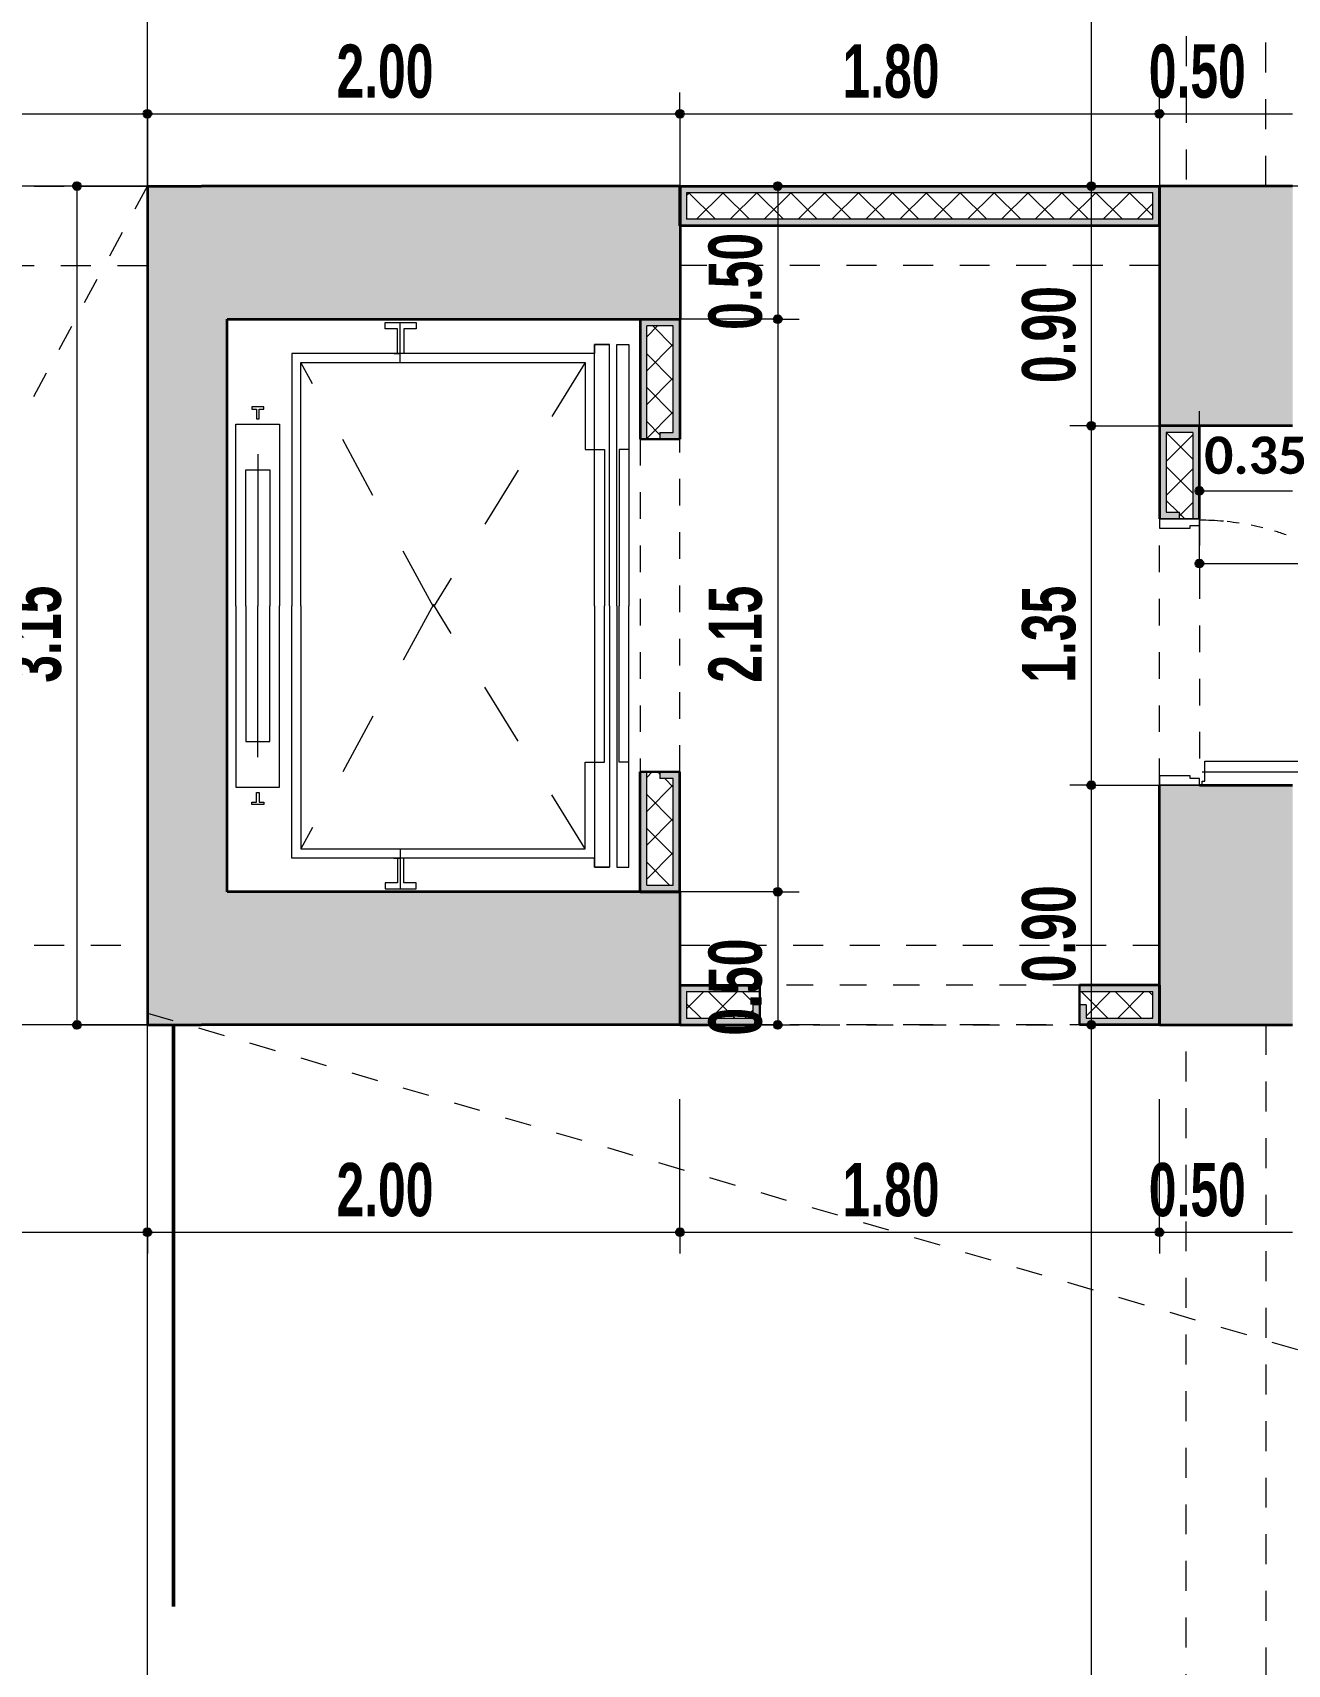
# Model space of a CAD drawing. Header units: metres. Extents: x -144 to 1000, y -717 to 29.
# Drawn here: x 318.97 to 323.68, y -562.83 to -556.7 of the extents above; entities that cross this region are included whole.
import ezdxf

# ---------------------------------------------------------------- set-up
doc = ezdxf.new("R2010")
doc.units = ezdxf.units.M
for name, pattern in [('Basculante', [0.11625, 0.075, -0.04125]), ('basculante modificado', [0.18, 0.1125, -0.0675]), ('IMPORT-LIFT01$0$HIDDEN-Z', [225, 150, -75]), ('Trazo', [0.45, 0.225, -0.225]), ('Trazo_2_', [0.47625, 0.238125, -0.238125])]:
    doc.linetypes.add(name, pattern=pattern)
doc.layers.get('0').update_dxf_attribs({"color": 1})
for name, color, linetype, lineweight in [('A-ANNO-DIMS', 1, 'Continuous', 9), ('A-DETL', 1, 'Continuous', 9), ('A-DETL-GENF', 1, 'Continuous', 9), ('A-DETL-GENF-HDLN', 1, 'Trazo_2_', 9), ('A-DETL-MEDM', 1, 'Continuous', 30), ('A-DOOR', 1, 'Continuous', 9), ('A-DOOR-FRAM', 1, 'Continuous', 9), ('A-DOOR-HDLN', 1, 'Trazo', 20), ('A-FLOR', 2, 'Continuous', 9), ('A-FLOR-PATT', 8, 'Continuous', 50), ('A-WALL', 4, 'Continuous', 9), ('S-COLS', 7, 'Continuous', 9)]:
    doc.layers.add(name, color=color, linetype=linetype, lineweight=lineweight)
doc.layers.add('A-WALL-PATT', color=7, linetype='Continuous', lineweight=35, true_color=0x9c9c9c)
doc.styles.add('Britannic Bold_B_3', font='', dxfattribs={"width": 0.7})
doc.styles.add('Calibri_B_5', font='calibrib.ttf', dxfattribs={"height": 0.66})
doc.styles.get('Britannic Bold_B_3').set_extended_font_data('Britannic Bold', bold=True)

# ---------------------------------------------------------------- blocks, each defined once
blk = doc.blocks.new('R')
at = {"layer": 'A-ANNO-DIMS', "lineweight": 25, "true_color": 0x00592d}
h = blk.add_hatch(color=118, dxfattribs=at)
edge = h.paths.add_edge_path()
edge.add_arc((313.1679, -494.0374), 0.015, 0, 360)
h = blk.add_hatch(color=118, dxfattribs=at)
edge = h.paths.add_edge_path()
edge.add_arc((313.1679, -494.0374), 0.015, 0, 360)
h = blk.add_hatch(color=118, dxfattribs=at)
edge = h.paths.add_edge_path()
edge.add_arc((315.1677, -494.0374), 0.015, 0, 360)
h = blk.add_hatch(color=118, dxfattribs=at)
edge = h.paths.add_edge_path()
edge.add_arc((315.1677, -494.0374), 0.015, 0, 360)
h = blk.add_hatch(color=118, dxfattribs=at)
edge = h.paths.add_edge_path()
edge.add_arc((316.9682, -494.0374), 0.015, 0, 360)
h = blk.add_hatch(color=118, dxfattribs=at)
edge = h.paths.add_edge_path()
edge.add_arc((316.9682, -494.0374), 0.015, 0, 360)
h = blk.add_hatch(color=118, dxfattribs=at)
edge = h.paths.add_edge_path()
edge.add_arc((312.903, -494.3088), 0.015, 0, 360)
h = blk.add_hatch(color=118, dxfattribs=at)
edge = h.paths.add_edge_path()
edge.add_arc((315.5349, -494.3088), 0.015, 0, 360)
h = blk.add_hatch(color=118, dxfattribs=at)
edge = h.paths.add_edge_path()
edge.add_arc((316.7122, -494.3088), 0.015, 0, 360)
h = blk.add_hatch(color=118, dxfattribs=at)
edge = h.paths.add_edge_path()
edge.add_arc((316.7122, -494.3088), 0.015, 0, 360)
h = blk.add_hatch(color=118, dxfattribs=at)
edge = h.paths.add_edge_path()
edge.add_arc((315.5349, -494.8088), 0.015, 0, 360)
h = blk.add_hatch(color=118, dxfattribs=at)
edge = h.paths.add_edge_path()
edge.add_arc((315.5349, -494.8088), 0.015, 0, 360)
h = blk.add_hatch(color=118, dxfattribs=at)
edge = h.paths.add_edge_path()
edge.add_arc((316.7122, -495.2088), 0.015, 0, 360)
h = blk.add_hatch(color=118, dxfattribs=at)
edge = h.paths.add_edge_path()
edge.add_arc((316.7122, -495.2088), 0.015, 0, 360)
at = {"layer": 'A-ANNO-DIMS', "lineweight": 25}
h = blk.add_hatch(color=256, dxfattribs=at)
edge = h.paths.add_edge_path()
edge.add_arc((317.1181, -495.4536), 0.015, 0, 360)
h = blk.add_hatch(color=256, dxfattribs=at)
edge = h.paths.add_edge_path()
edge.add_arc((317.1181, -495.7263), 0.015, 0, 360)
at = {"layer": 'A-ANNO-DIMS', "lineweight": 25, "true_color": 0x00592d}
h = blk.add_hatch(color=118, dxfattribs=at)
edge = h.paths.add_edge_path()
edge.add_arc((316.7122, -496.5588), 0.015, 0, 360)
h = blk.add_hatch(color=118, dxfattribs=at)
edge = h.paths.add_edge_path()
edge.add_arc((316.7122, -496.5588), 0.015, 0, 360)
h = blk.add_hatch(color=118, dxfattribs=at)
edge = h.paths.add_edge_path()
edge.add_arc((315.5349, -496.9588), 0.015, 0, 360)
h = blk.add_hatch(color=118, dxfattribs=at)
edge = h.paths.add_edge_path()
edge.add_arc((315.5349, -496.9588), 0.015, 0, 360)
h = blk.add_hatch(color=118, dxfattribs=at)
edge = h.paths.add_edge_path()
edge.add_arc((312.903, -497.4588), 0.015, 0, 360)
h = blk.add_hatch(color=118, dxfattribs=at)
edge = h.paths.add_edge_path()
edge.add_arc((315.5349, -497.4588), 0.015, 0, 360)
h = blk.add_hatch(color=118, dxfattribs=at)
edge = h.paths.add_edge_path()
edge.add_arc((316.7122, -497.4588), 0.015, 0, 360)
h = blk.add_hatch(color=118, dxfattribs=at)
edge = h.paths.add_edge_path()
edge.add_arc((316.7122, -497.4588), 0.015, 0, 360)
h = blk.add_hatch(color=118, dxfattribs=at)
edge = h.paths.add_edge_path()
edge.add_arc((313.1679, -498.2371), 0.015, 0, 360)
h = blk.add_hatch(color=118, dxfattribs=at)
edge = h.paths.add_edge_path()
edge.add_arc((313.1679, -498.2371), 0.015, 0, 360)
h = blk.add_hatch(color=118, dxfattribs=at)
edge = h.paths.add_edge_path()
edge.add_arc((315.1677, -498.2371), 0.015, 0, 360)
h = blk.add_hatch(color=118, dxfattribs=at)
edge = h.paths.add_edge_path()
edge.add_arc((315.1677, -498.2371), 0.015, 0, 360)
h = blk.add_hatch(color=118, dxfattribs=at)
edge = h.paths.add_edge_path()
edge.add_arc((316.9682, -498.2371), 0.015, 0, 360)
h = blk.add_hatch(color=118, dxfattribs=at)
edge = h.paths.add_edge_path()
edge.add_arc((316.9682, -498.2371), 0.015, 0, 360)
at = {"layer": 'A-WALL-PATT', "true_color": 0x747474}
for points in [[(316.9681, -494.4338), (316.9681, -494.3088), (315.1682, -494.3093), (315.1682, -494.4338), (315.1927, -494.4338), (315.1927, -494.3338), (316.9431, -494.3338), (316.9431, -494.4338)], [(316.9431, -494.4588), (316.9681, -494.4588), (316.9681, -494.4338), (315.1682, -494.4338), (315.1682, -494.4588), (315.1927, -494.4588)], [(316.9681, -495.5588), (317.0431, -495.5588), (317.0431, -495.5338), (316.9931, -495.5338), (316.9931, -495.2338), (317.0931, -495.2338), (317.0931, -495.2088), (316.9681, -495.2088), (316.9681, -495.5338)], [(317.1181, -495.5588), (317.1181, -495.2088), (317.0931, -495.2088), (317.0931, -495.5588)]]:
    blk.add_hatch(color=8, dxfattribs=at).paths.add_polyline_path(points)
h = blk.add_hatch(color=8, dxfattribs=at)
h.paths.add_polyline_path([(315.0177, -496.9588), (315.0427, -496.9588), (315.0427, -496.5088), (315.0177, -496.5088), (315.0177, -496.9338)])
h.paths.add_polyline_path([(315.0177, -495.2588), (315.0427, -495.2588), (315.0427, -494.8088), (315.0177, -494.8088), (315.0177, -495.2542)])
h = blk.add_hatch(color=8, dxfattribs=at)
h.paths.add_polyline_path([(315.0427, -496.9588), (315.1677, -496.9588), (315.1677, -496.5088), (315.0927, -496.5088), (315.0927, -496.5338), (315.1427, -496.5338), (315.1427, -496.9338), (315.0427, -496.9338)])
h.paths.add_polyline_path([(315.1427, -495.2588), (315.1677, -495.2588), (315.1677, -494.8088), (315.0427, -494.8088), (315.0427, -494.8338), (315.1427, -494.8338), (315.1427, -495.2338), (315.0927, -495.2338), (315.0927, -495.2588), (315.1204, -495.2588)])
h = blk.add_hatch(color=8, dxfattribs=at)
h.paths.add_polyline_path([(316.9431, -497.3338), (316.968, -497.3338), (316.968, -497.3088), (316.6677, -497.3088), (316.6677, -497.3338), (316.6927, -497.3338)])
h.paths.add_polyline_path([(315.4677, -497.3338), (315.4677, -497.3088), (315.168, -497.3091), (315.168, -497.3338), (315.4427, -497.3338)])
h = blk.add_hatch(color=8, dxfattribs=at)
h.paths.add_polyline_path([(316.968, -497.4588), (316.968, -497.3338), (316.9431, -497.3338), (316.9431, -497.4338), (316.6927, -497.4338), (316.6927, -497.3838), (316.6677, -497.3838), (316.6677, -497.4588)])
h.paths.add_polyline_path([(315.168, -497.4588), (315.4677, -497.4578), (315.4677, -497.3838), (315.4427, -497.3838), (315.4427, -497.4338), (315.1927, -497.4338), (315.1927, -497.3338), (315.168, -497.3338), (315.168, -497.4587)])
at = {"layer": 'S-COLS', "true_color": 0x5b5b5b}
h = blk.add_hatch(color=251, dxfattribs=at)
h.paths.add_polyline_path([(327.5679, -505.1588), (327.5679, -504.2588), (327.0679, -504.2588), (327.0679, -505.1588)])
h.paths.add_polyline_path([(327.1682, -497.4588), (327.5682, -497.4578), (327.5682, -496.7588), (327.1682, -496.7588), (327.1682, -497.4578)])
h.paths.add_polyline_path([(313.168, -497.4588), (313.3708, -497.4578), (313.3708, -494.3088), (313.1679, -494.3088), (313.1679, -497.4588)])
h.paths.add_polyline_path([(309.768, -497.4588), (309.768, -496.7588), (309.268, -496.7588), (309.268, -497.4588)])
h.paths.add_polyline_path([(309.7679, -495.0088), (309.7679, -494.3078), (309.2679, -494.3078), (309.2679, -495.0088)])
h.paths.add_polyline_path([(327.1682, -495.0088), (327.5682, -495.0088), (327.5682, -494.3078), (327.1682, -494.3078)])
h.paths.add_polyline_path([(327.5681, -486.3088), (327.5681, -485.4088), (327.0681, -485.4088), (327.0681, -486.3088), (327.4981, -486.3088)])
h.paths.add_polyline_path([(317.4681, -486.3088), (317.4681, -485.4088), (316.9681, -485.4088), (316.9681, -486.3088), (317.3298, -486.3088)])
h.paths.add_polyline_path([(310.3681, -485.7088), (310.3681, -485.2088), (309.4681, -485.2088), (309.4681, -485.7088)])
h = blk.add_hatch(color=251, dxfattribs=at)
h.paths.add_polyline_path([(309.7681, -505.1588), (309.7681, -504.2588), (309.2681, -504.2588), (309.2681, -505.1588)])
h.paths.add_polyline_path([(316.9681, -505.1588), (317.4681, -505.1588), (317.4681, -504.2588), (316.9681, -504.2588), (316.9681, -505.0088)])
h.paths.add_polyline_path([(315.1204, -497.4588), (315.168, -497.4578), (315.1677, -496.9588), (313.4679, -496.9588), (313.4679, -494.8088), (315.1682, -494.8088), (315.1677, -494.3088), (313.3708, -494.3088), (313.3708, -497.4588)])
h.paths.add_polyline_path([(323.7672, -497.4588), (323.7682, -497.4578), (323.768, -494.3088), (323.2682, -494.3088), (323.2682, -497.4588), (323.7666, -497.4588)])
h.paths.add_polyline_path([(316.968, -497.4588), (317.468, -497.4578), (317.468, -496.5588), (316.968, -496.5588), (316.968, -497.4578)])
h.paths.add_polyline_path([(317.3298, -495.2088), (317.4682, -495.2088), (317.4682, -494.3088), (316.9682, -494.3088), (316.9682, -495.2088)])
at = {"layer": 'A-ANNO-DIMS', "color": 118, "true_color": 0x00592d}
for p, q in [((316.7122, -486.3088), (316.7122, -494.3088)), ((313.1679, -494.0374), (313.1679, -493.9574)), ((313.1679, -494.0374), (313.1679, -493.9574)), ((315.1677, -494.0374), (315.1677, -493.9574)), ((315.1677, -494.0374), (315.1677, -493.9574)), ((316.9682, -494.0374), (316.9682, -493.9574)), ((316.9682, -494.0374), (316.9682, -493.9574)), ((309.7679, -494.0374), (313.1679, -494.0374)), ((313.1679, -494.0374), (313.1679, -494.5374)), ((313.1679, -494.0374), (315.1677, -494.0374)), ((313.1679, -494.0374), (313.1679, -494.5374)), ((315.1677, -494.0374), (315.1677, -494.5374)), ((315.1677, -494.0374), (316.9682, -494.0374)), ((315.1677, -494.0374), (315.1677, -494.5374)), ((316.9682, -494.0374), (316.9682, -494.5374)), ((316.9682, -494.0374), (317.4682, -494.0374)), ((316.9682, -494.0374), (316.9682, -494.5374)), ((312.903, -494.3088), (312.823, -494.3088)), ((312.903, -494.3088), (312.903, -497.4588)), ((312.903, -494.3088), (313.403, -494.3088)), ((315.5349, -494.3088), (315.0349, -494.3088)), ((315.5349, -494.3088), (315.5349, -494.8088)), ((315.5349, -494.3088), (315.6149, -494.3088)), ((316.7122, -494.3088), (316.6322, -494.3088)), ((316.7122, -494.3088), (316.6322, -494.3088)), ((316.7122, -494.3088), (317.2122, -494.3088)), ((316.7122, -494.3088), (316.7122, -495.2088)), ((316.7122, -494.3088), (317.2122, -494.3088)), ((315.5349, -494.8088), (315.0349, -494.8088)), ((315.5349, -494.8088), (315.0349, -494.8088)), ((315.5349, -494.8088), (315.6149, -494.8088)), ((315.5349, -494.8088), (315.5349, -496.9588)), ((315.5349, -494.8088), (315.6149, -494.8088)), ((316.7122, -495.2088), (316.6322, -495.2088)), ((316.7122, -495.2088), (316.6322, -495.2088)), ((316.7122, -495.2088), (317.2122, -495.2088)), ((316.7122, -495.2088), (316.7122, -496.5588)), ((316.7122, -495.2088), (317.2122, -495.2088)), ((316.7122, -496.5588), (316.6322, -496.5588)), ((316.7122, -496.5588), (316.6322, -496.5588)), ((316.7122, -496.5588), (317.2122, -496.5588)), ((316.7122, -496.5588), (316.7122, -497.4588)), ((316.7122, -496.5588), (317.2122, -496.5588)), ((315.5349, -496.9588), (315.0349, -496.9588)), ((315.5349, -496.9588), (315.0349, -496.9588)), ((315.5349, -496.9588), (315.6149, -496.9588)), ((315.5349, -496.9588), (315.5349, -497.4588)), ((315.5349, -496.9588), (315.6149, -496.9588)), ((312.903, -497.4588), (312.823, -497.4588)), ((312.903, -497.4588), (313.403, -497.4588)), ((315.5349, -497.4588), (315.0349, -497.4588)), ((315.5349, -497.4588), (315.6149, -497.4588)), ((316.7122, -497.4588), (316.6322, -497.4588)), ((316.7122, -497.4588), (316.6322, -497.4588)), ((316.7122, -497.4588), (317.2122, -497.4588)), ((316.7122, -497.4588), (316.7122, -504.2588)), ((316.7122, -497.4588), (317.2122, -497.4588)), ((313.1679, -498.2371), (313.1679, -497.7371)), ((313.1679, -498.2371), (313.1679, -497.7371)), ((315.1677, -498.2371), (315.1677, -497.7371)), ((315.1677, -498.2371), (315.1677, -497.7371)), ((316.9682, -498.2371), (316.9682, -497.7371)), ((316.9682, -498.2371), (316.9682, -497.7371)), ((309.768, -498.2371), (313.1679, -498.2371)), ((313.1679, -498.2371), (315.1677, -498.2371)), ((313.1679, -498.2371), (313.1679, -498.3171)), ((313.1679, -498.2371), (313.1679, -498.3171)), ((315.1677, -498.2371), (315.1677, -498.3171)), ((315.1677, -498.2371), (316.9682, -498.2371)), ((315.1677, -498.2371), (315.1677, -498.3171)), ((316.9682, -498.2371), (316.9682, -498.3171)), ((316.9682, -498.2371), (317.4682, -498.2371)), ((316.9682, -498.2371), (316.9682, -498.3171))]:
    blk.add_line(p, q, dxfattribs=at)
at = {"layer": 'A-ANNO-DIMS'}
for p, q in [((317.1181, -495.4536), (317.1181, -495.1536)), ((317.1181, -495.7263), (317.1181, -495.4263)), ((317.1181, -495.4536), (317.4682, -495.4536)), ((317.1181, -495.4536), (317.1181, -495.5336)), ((317.1181, -495.7263), (322.4684, -495.7263)), ((317.1181, -495.7263), (317.1181, -495.8063))]:
    blk.add_line(p, q, dxfattribs=at)
at = {"layer": 'A-ANNO-DIMS', "color": 118, "lineweight": 25, "true_color": 0x00592d}
for centre in [(313.1679, -494.0374), (313.1679, -494.0374), (315.1677, -494.0374), (315.1677, -494.0374), (316.9682, -494.0374), (316.9682, -494.0374), (312.903, -494.3088), (315.5349, -494.3088), (316.7122, -494.3088), (316.7122, -494.3088), (315.5349, -494.8088), (315.5349, -494.8088), (316.7122, -495.2088), (316.7122, -495.2088), (316.7122, -496.5588), (316.7122, -496.5588), (315.5349, -496.9588), (315.5349, -496.9588), (312.903, -497.4588), (315.5349, -497.4588), (316.7122, -497.4588), (316.7122, -497.4588), (313.1679, -498.2371), (313.1679, -498.2371), (315.1677, -498.2371), (315.1677, -498.2371), (316.9682, -498.2371), (316.9682, -498.2371)]:
    blk.add_circle(centre, 0.015, dxfattribs=at)
at = {"layer": 'A-ANNO-DIMS', "lineweight": 25}
for centre in [(317.1181, -495.4536), (317.1181, -495.7263)]:
    blk.add_circle(centre, 0.015, dxfattribs=at)
at = {"layer": 'A-DETL', "color": 7, "linetype": 'basculante modificado'}
for p, q in [((317.0681, -486.3088), (317.0681, -494.3078)), ((317.3681, -494.3078), (317.3681, -486.3088)), ((309.7681, -494.3088), (313.168, -494.3088)), ((315.1681, -494.3078), (316.9681, -494.3078)), ((313.168, -494.6088), (309.7679, -494.6088)), ((316.9681, -494.6078), (315.1677, -494.6078)), ((309.7676, -497.1588), (313.168, -497.1588)), ((315.1677, -497.1588), (316.9681, -497.1588)), ((313.1681, -497.4588), (309.7681, -497.4588)), ((316.9681, -497.4588), (315.1677, -497.4588)), ((317.0681, -504.2588), (317.0681, -497.4588)), ((317.3681, -497.4588), (317.3681, -504.2588))]:
    blk.add_line(p, q, dxfattribs=at)
at = {"layer": 'A-DETL', "color": 9, "linetype": 'Basculante', "true_color": 0xc0c0c0}
for p, q in [((313.168, -494.3078), (311.468, -497.4588)), ((313.1677, -497.414), (323.768, -500.516))]:
    blk.add_line(p, q, dxfattribs=at)
at = {"layer": 'A-DETL-GENF'}
for p, q in [((314.061, -494.8444), (314.061, -494.8212)), ((314.061, -494.8212), (314.177, -494.8212)), ((314.1074, -494.8444), (314.061, -494.8444)), ((314.1074, -494.9372), (314.1074, -494.8444)), ((314.177, -494.8444), (314.1306, -494.8444)), ((314.1306, -494.8444), (314.1306, -494.9372)), ((314.177, -494.8212), (314.177, -494.8444)), ((314.8465, -495.2976), (314.8465, -494.9035)), ((314.8465, -494.9035), (314.9029, -494.9035)), ((314.9029, -494.9035), (314.8465, -494.9035)), ((314.8465, -494.9035), (314.8465, -494.9372)), ((314.9029, -495.8847), (314.9029, -494.9035)), ((314.9303, -495.8847), (314.9303, -494.9035)), ((314.9303, -494.9035), (314.9758, -494.9035)), ((314.9758, -494.9035), (314.9758, -495.8847)), ((314.8465, -494.9372), (313.71, -494.9372)), ((313.71, -494.9372), (313.71, -495.8847)), ((313.7446, -495.8847), (313.7446, -494.9718)), ((313.7446, -494.9718), (314.8118, -494.9718)), ((314.0935, -494.9372), (314.1167, -494.9372)), ((314.8118, -494.9718), (314.8118, -495.2749)), ((313.6053, -495.1379), (313.5598, -495.1379)), ((313.5598, -495.1379), (313.5598, -495.147)), ((313.5598, -495.147), (313.578, -495.147)), ((313.578, -495.147), (313.578, -495.1835)), ((313.5871, -495.147), (313.6053, -495.147)), ((313.5871, -495.1835), (313.5871, -495.147)), ((313.6053, -495.147), (313.6053, -495.1379)), ((313.5004, -495.8847), (313.5004, -495.2032)), ((313.5004, -495.2032), (313.6644, -495.2032)), ((313.578, -495.1835), (313.5871, -495.1835)), ((313.6644, -495.2032), (313.6644, -495.8847)), ((314.8118, -495.2749), (314.8118, -495.2976)), ((314.8118, -495.2976), (314.8847, -495.2976)), ((314.8465, -495.8847), (314.8465, -495.2976)), ((314.8465, -495.2976), (314.8847, -495.2976)), ((314.8847, -495.2976), (314.8847, -495.8847)), ((314.9758, -495.2976), (314.9394, -495.2976)), ((314.9394, -495.2976), (314.9394, -495.8847)), ((313.5369, -495.8847), (313.5369, -495.3749)), ((313.5369, -495.3749), (313.628, -495.3749)), ((313.628, -495.3749), (313.628, -495.8847)), ((313.5004, -495.8847), (313.5004, -496.5661)), ((313.5369, -495.8847), (313.5369, -496.3944)), ((313.628, -496.3944), (313.628, -495.8847)), ((313.6644, -496.5661), (313.6644, -495.8847)), ((313.71, -496.8322), (313.71, -495.8847)), ((313.7446, -495.8847), (313.7446, -496.7975)), ((314.8465, -495.8847), (314.8465, -496.4717)), ((314.8847, -496.4717), (314.8847, -495.8847)), ((314.9029, -495.8847), (314.9029, -496.8659)), ((314.9303, -495.8847), (314.9303, -496.8659)), ((314.9394, -496.4717), (314.9394, -495.8847)), ((314.9758, -496.8659), (314.9758, -495.8847)), ((313.5369, -496.3944), (313.628, -496.3944)), ((314.8118, -496.4945), (314.8118, -496.4717)), ((314.8118, -496.4717), (314.8847, -496.4717)), ((314.8118, -496.7975), (314.8118, -496.4945)), ((314.8465, -496.4717), (314.8465, -496.8659)), ((314.8465, -496.4717), (314.8847, -496.4717)), ((314.9758, -496.4717), (314.9394, -496.4717)), ((313.5004, -496.5661), (313.6644, -496.5661)), ((313.5598, -496.6314), (313.5598, -496.6223)), ((313.5598, -496.6223), (313.578, -496.6223)), ((313.6053, -496.6314), (313.5598, -496.6314)), ((313.578, -496.6223), (313.578, -496.5859)), ((313.578, -496.5859), (313.5871, -496.5859)), ((313.5871, -496.5859), (313.5871, -496.6223)), ((313.5871, -496.6223), (313.6053, -496.6223)), ((313.6053, -496.6223), (313.6053, -496.6314)), ((313.7446, -496.7975), (314.8118, -496.7975)), ((314.8465, -496.8322), (313.71, -496.8322)), ((314.0935, -496.8322), (314.1167, -496.8322)), ((314.1074, -496.8322), (314.1074, -496.9249)), ((314.1306, -496.9249), (314.1306, -496.8322)), ((314.8465, -496.8659), (314.8465, -496.8322)), ((314.8465, -496.8659), (314.9029, -496.8659)), ((314.9029, -496.8659), (314.8465, -496.8659)), ((314.9303, -496.8659), (314.9758, -496.8659)), ((314.1074, -496.9249), (314.061, -496.9249)), ((314.061, -496.9249), (314.061, -496.9481)), ((314.177, -496.9249), (314.1306, -496.9249)), ((314.177, -496.9481), (314.177, -496.9249)), ((314.061, -496.9481), (314.177, -496.9481))]:
    blk.add_line(p, q, dxfattribs=at)
at = {"layer": 'A-DETL-GENF', "linetype": 'IMPORT-LIFT01$0$HIDDEN-Z'}
for p, q in [((314.1176, -494.9718), (314.1176, -494.8212)), ((313.5824, -495.316), (313.5824, -495.8847)), ((313.5824, -496.4533), (313.5824, -495.8847)), ((314.1176, -496.7975), (314.1176, -496.9481))]:
    blk.add_line(p, q, dxfattribs=at)
at = {"layer": 'A-DETL-GENF', "linetype": 'Basculante'}
for p, q in [((315.0177, -495.2588), (315.0177, -496.5088)), ((315.1677, -496.5088), (315.1677, -495.2588)), ((316.9681, -496.5588), (316.9681, -495.5588)), ((316.9681, -495.5588), (317.1181, -495.5588)), ((317.1181, -495.5588), (317.1181, -496.5588)), ((317.1181, -496.5588), (316.9681, -496.5588)), ((316.6677, -497.3088), (315.4677, -497.3088)), ((315.4677, -497.4588), (316.6677, -497.4588))]:
    blk.add_line(p, q, dxfattribs=at)
at = {"layer": 'A-DETL-GENF-HDLN'}
for p, q in [((314.2417, -495.889), (313.7446, -494.9718)), ((314.8118, -494.9718), (314.2417, -495.889)), ((314.2417, -495.8803), (313.7446, -496.7975)), ((314.8118, -496.7975), (314.2417, -495.8803))]:
    blk.add_line(p, q, dxfattribs=at)
at = {"layer": 'A-DETL-MEDM'}
for p, q in [((315.1677, -495.2588), (315.0177, -495.2588)), ((315.0177, -496.5088), (315.1677, -496.5088)), ((315.4677, -497.3088), (315.4677, -497.4588)), ((316.6677, -497.4588), (316.6677, -497.3088))]:
    blk.add_line(p, q, dxfattribs=at)
at = {"layer": 'A-DOOR', "lineweight": 15}
for p, q in [((317.1281, -496.5088), (318.1181, -496.5088)), ((317.1381, -496.4688), (318.1181, -496.4688)), ((317.1381, -496.5438), (317.1381, -496.4688)), ((317.1281, -496.5438), (317.1381, -496.5438)), ((317.1281, -496.5588), (317.1281, -496.5438))]:
    blk.add_line(p, q, dxfattribs=at)
at = {"layer": 'A-DOOR'}
blk.add_line((317.1181, -496.5588), (316.9681, -496.5588), dxfattribs=at)
for start, end in [(84.86021, 90), (81.40092, 84.05706), (76.09186, 78.74617), (70.78086, 73.43707)]:
    blk.add_arc((317.1203, -496.547), 0.9833, start, end, dxfattribs=at)
at = {"layer": 'A-DOOR-FRAM'}
for p, q in [((316.9681, -495.5588), (316.9681, -495.5938)), ((317.1181, -495.5588), (316.9681, -495.5588)), ((316.9681, -495.5938), (317.0831, -495.5938)), ((317.0831, -495.5938), (317.0831, -495.5838)), ((317.0831, -495.5838), (317.1181, -495.5838)), ((317.1181, -495.5838), (317.1181, -495.5588)), ((316.9681, -496.5238), (316.9681, -496.5588)), ((317.0831, -496.5238), (316.9681, -496.5238)), ((316.9681, -496.5588), (317.1181, -496.5588)), ((317.0831, -496.5338), (317.0831, -496.5238)), ((317.1181, -496.5338), (317.0831, -496.5338)), ((317.1181, -496.5588), (317.1181, -496.5338))]:
    blk.add_line(p, q, dxfattribs=at)
at = {"layer": 'A-DOOR-HDLN'}
blk.add_line((316.9681, -495.5588), (317.1181, -495.5588), dxfattribs=at)
at = {"layer": 'A-FLOR'}
for p, q in [((313.168, -494.3078), (313.168, -483.7574)), ((309.7679, -494.3078), (327.1682, -494.3078)), ((313.1679, -497.4578), (309.768, -497.4578)), ((313.1677, -508.4689), (313.1677, -497.4578))]:
    blk.add_line(p, q, dxfattribs=at)
at = {"layer": 'A-FLOR-PATT', "color": 9, "true_color": 0xc0c0c0}
blk.add_line((313.2655, -499.6428), (313.2655, -497.4583), dxfattribs=at)
at = {"layer": 'A-WALL', "lineweight": 35}
for p, q in [((315.1677, -494.4588), (315.1677, -494.3088)), ((315.1677, -494.3088), (316.9681, -494.3088)), ((316.9681, -494.4588), (316.9681, -494.3088)), ((316.9681, -494.4588), (315.1677, -494.4588)), ((315.0177, -494.8088), (315.0177, -495.2588)), ((315.0177, -494.8088), (315.1677, -494.8088)), ((315.1677, -494.8088), (315.1677, -495.2588)), ((317.1181, -495.2088), (316.9681, -495.2088)), ((316.9681, -495.2088), (316.9681, -495.5588)), ((317.1181, -495.5588), (317.1181, -495.2088)), ((315.0177, -496.9588), (315.0177, -496.5088)), ((315.1677, -496.9588), (315.1677, -496.5088)), ((315.0177, -496.9588), (315.1677, -496.9588)), ((315.1677, -497.3088), (315.4677, -497.3088)), ((315.1677, -497.3088), (315.1677, -497.4588)), ((316.9681, -497.3088), (316.6677, -497.3088)), ((316.9681, -497.3088), (316.9681, -497.4588)), ((315.1677, -497.4588), (315.4677, -497.4588)), ((316.9681, -497.4588), (316.6677, -497.4588))]:
    blk.add_line(p, q, dxfattribs=at)
at = {"layer": 'A-WALL'}
for p, q in [((315.1927, -494.3338), (315.1927, -494.4338)), ((316.9431, -494.3338), (315.1927, -494.3338)), ((316.9431, -494.4338), (316.9431, -494.3338)), ((316.9431, -494.4338), (315.1927, -494.4338)), ((315.1427, -494.8338), (315.0427, -494.8338)), ((315.0427, -495.2588), (315.0427, -494.8338)), ((315.1427, -495.2338), (315.1427, -494.8338)), ((315.0927, -495.2338), (315.0927, -495.2588)), ((315.0927, -495.2338), (315.1427, -495.2338)), ((316.9931, -495.2338), (316.9931, -495.5338)), ((317.0931, -495.2338), (316.9931, -495.2338)), ((317.0931, -495.2338), (317.0931, -495.5588)), ((316.9931, -495.5338), (317.0431, -495.5338)), ((317.0431, -495.5588), (317.0431, -495.5338)), ((315.0427, -496.9338), (315.0427, -496.5088)), ((315.0927, -496.5088), (315.0927, -496.5338)), ((315.1427, -496.5338), (315.0927, -496.5338)), ((315.1427, -496.9338), (315.1427, -496.5338)), ((315.0427, -496.9338), (315.1427, -496.9338)), ((315.1927, -497.3338), (315.1927, -497.4338)), ((315.1927, -497.3338), (315.4677, -497.3338)), ((316.6677, -497.3338), (316.9431, -497.3338)), ((316.9431, -497.4338), (316.9431, -497.3338)), ((315.1927, -497.4338), (315.4427, -497.4338)), ((315.4677, -497.3838), (315.4427, -497.3838)), ((315.4427, -497.4338), (315.4427, -497.3838)), ((316.6927, -497.3838), (316.6677, -497.3838)), ((316.6927, -497.3838), (316.6927, -497.4338)), ((316.6927, -497.4338), (316.9431, -497.4338))]:
    blk.add_line(p, q, dxfattribs=at)
at = {"layer": 'A-WALL-PATT', "color": 1, "lineweight": 5, "true_color": 0xff0000}
for p, q in [((315.1927, -494.3431), (315.202, -494.3338)), ((315.3016, -494.4338), (315.2016, -494.3338)), ((315.2293, -494.4338), (315.3293, -494.3338)), ((315.4288, -494.4338), (315.3288, -494.3338)), ((315.3565, -494.4338), (315.4565, -494.3338)), ((315.5561, -494.4338), (315.4561, -494.3338)), ((315.4838, -494.4338), (315.5838, -494.3338)), ((315.6834, -494.4338), (315.5834, -494.3338)), ((315.6111, -494.4338), (315.7111, -494.3338)), ((315.8107, -494.4338), (315.7107, -494.3338)), ((315.7384, -494.4338), (315.8384, -494.3338)), ((315.9379, -494.4338), (315.8379, -494.3338)), ((315.8657, -494.4338), (315.9657, -494.3338)), ((316.0652, -494.4338), (315.9652, -494.3338)), ((315.9929, -494.4338), (316.0929, -494.3338)), ((316.1925, -494.4338), (316.0925, -494.3338)), ((316.1202, -494.4338), (316.2202, -494.3338)), ((316.3198, -494.4338), (316.2198, -494.3338)), ((316.2475, -494.4338), (316.3475, -494.3338)), ((316.4471, -494.4338), (316.3471, -494.3338)), ((316.3748, -494.4338), (316.4748, -494.3338)), ((316.5743, -494.4338), (316.4743, -494.3338)), ((316.5021, -494.4338), (316.6021, -494.3338)), ((316.7016, -494.4338), (316.6016, -494.3338)), ((316.6293, -494.4338), (316.7293, -494.3338)), ((316.8289, -494.4338), (316.7289, -494.3338)), ((316.7566, -494.4338), (316.8566, -494.3338)), ((316.9431, -494.4207), (316.8562, -494.3338)), ((316.8839, -494.4338), (316.9431, -494.3747)), ((315.0427, -494.875), (315.0838, -494.8338)), ((315.1427, -494.9114), (315.0652, -494.8338)), ((315.0427, -495.0023), (315.1427, -494.9023)), ((315.1427, -495.0387), (315.0427, -494.9387)), ((315.0427, -495.1295), (315.1427, -495.0295)), ((315.1427, -495.1659), (315.0427, -495.0659)), ((315.0427, -495.2568), (315.1427, -495.1568)), ((315.0927, -495.2432), (315.0427, -495.1932)), ((317.0931, -495.3344), (316.9931, -495.2344)), ((316.9931, -495.3429), (317.0931, -495.2429)), ((317.0931, -495.4617), (316.9931, -495.3617)), ((316.9931, -495.4702), (317.0931, -495.3702)), ((317.0379, -495.5338), (316.9931, -495.489)), ((317.0431, -495.5474), (317.0931, -495.4974)), ((317.0629, -495.5588), (317.0431, -495.539)), ((315.0427, -496.5296), (315.0635, -496.5088)), ((315.0927, -496.516), (315.0855, -496.5088)), ((315.0427, -496.6569), (315.1427, -496.5569)), ((315.1427, -496.566), (315.1105, -496.5338)), ((315.1427, -496.6933), (315.0427, -496.5933)), ((315.0427, -496.7842), (315.1427, -496.6842)), ((315.1427, -496.8206), (315.0427, -496.7206)), ((315.0427, -496.9114), (315.1427, -496.8114)), ((315.1287, -496.9338), (315.0427, -496.8478)), ((315.1927, -497.3978), (315.2568, -497.3338)), ((315.3741, -497.4338), (315.2741, -497.3338)), ((315.284, -497.4338), (315.384, -497.3338)), ((315.4513, -497.3838), (315.4013, -497.3338)), ((316.7741, -497.4338), (316.6741, -497.3338)), ((316.6927, -497.4252), (316.7841, -497.3338)), ((316.9014, -497.4338), (316.8014, -497.3338)), ((316.8114, -497.4338), (316.9114, -497.3338)), ((316.9431, -497.3482), (316.9287, -497.3338)), ((315.2468, -497.4338), (315.1927, -497.3797)), ((315.4113, -497.4338), (315.4427, -497.4024)), ((315.4613, -497.3838), (315.4677, -497.3774)), ((316.9387, -497.4338), (316.9431, -497.4294))]:
    blk.add_line(p, q, dxfattribs=at)
at = {"layer": 'S-COLS', "lineweight": 35}
for p, q in [((313.1679, -494.3088), (313.3708, -494.3088)), ((313.1679, -494.3088), (313.1679, -497.4588)), ((315.1682, -494.3088), (313.3708, -494.3088)), ((315.1682, -494.3088), (315.1682, -494.8088)), ((317.4682, -494.3088), (316.9682, -494.3088)), ((316.9682, -494.3088), (316.9682, -495.2088)), ((313.4679, -496.9588), (313.4679, -494.8088)), ((313.4679, -494.8088), (315.1682, -494.8088)), ((317.4682, -495.2088), (316.9682, -495.2088)), ((316.968, -497.4588), (316.968, -496.5588)), ((317.1181, -496.5588), (317.468, -496.5588)), ((315.168, -496.9588), (313.4679, -496.9588)), ((315.168, -497.4588), (315.168, -496.9588)), ((313.1679, -497.4588), (313.3708, -497.4588)), ((315.168, -497.4588), (313.3708, -497.4588)), ((316.968, -497.4588), (317.468, -497.4588))]:
    blk.add_line(p, q, dxfattribs=at)
at = {"layer": 'A-ANNO-DIMS', "color": 118, "true_color": 0x00592d, "char_height": 0.2, "width": 0.696141, "attachment_point": 1, "line_spacing_factor": 1.000203, "style": 'Britannic Bold_B_3'}
for s, insert in [('2.00', (313.8777, -493.7774)), ('1.80', (315.7779, -493.7774)), ('0.50', (316.9281, -493.7774)), ('2.00', (313.8777, -497.977)), ('1.80', (315.7779, -497.977)), ('0.50', (316.9281, -497.977))]:
    blk.add_mtext(s, dxfattribs=dict(at, insert=insert))
at = {"layer": 'A-ANNO-DIMS', "color": 118, "true_color": 0x00592d, "char_height": 0.2, "width": 0.696141, "attachment_point": 1, "rotation": 90, "line_spacing_factor": 1.000203, "style": 'Britannic Bold_B_3'}
for s, insert in [('0.50', (315.2749, -494.8489)), ('0.90', (316.4522, -495.0489)), ('3.15', (312.643, -496.1739)), ('2.15', (315.2749, -496.1739)), ('1.35', (316.4522, -496.1739)), ('0.90', (316.4522, -497.2988)), ('0.50', (315.2749, -497.4989))]:
    blk.add_mtext(s, dxfattribs=dict(at, insert=insert))
at = {"layer": 'A-ANNO-DIMS', "insert": (317.1364, -495.2496), "char_height": 0.14, "width": 0.376134, "attachment_point": 1, "line_spacing_factor": 1.158048, "style": 'Calibri_B_5'}
blk.add_mtext('0.35', dxfattribs=at)

msp = doc.modelspace()

# ---------------------------------------------------------------- block references
at = {"color": 3}
msp.add_blockref('R', (6.2288, -62.967), dxfattribs=at)

doc.saveas('drawing.dxf')
